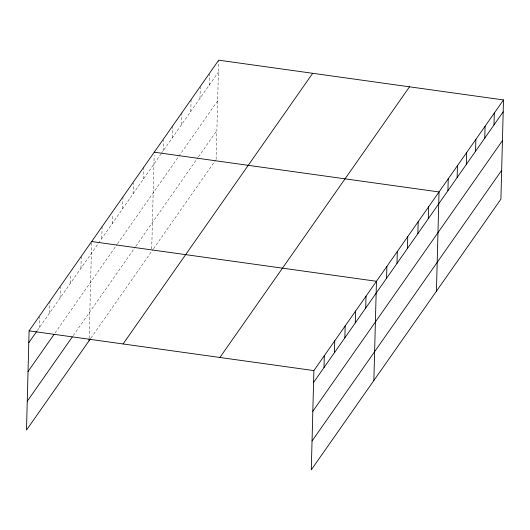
<?xml version="1.0" encoding="UTF-8"?>
<svg xmlns="http://www.w3.org/2000/svg" width="530" height="530" viewBox="0 0 530 530"><rect width="100%" height="100%" fill="white"/><g stroke="black" fill="none" stroke-linecap="round" stroke-linejoin="round"><path stroke-width="0.4" stroke-dasharray="2.65 1.99" d="M39.213 327.818L39.505 316.741M49.648 312.932L49.959 301.066M60.076 298.046L60.367 286.969M70.503 283.159L70.728 274.454M80.931 268.273L81.242 256.407M89.139 338.272L91.65 242.309M101.786 238.5L102.098 226.635M112.221 223.614L112.446 214.915M122.649 208.727L122.96 196.862M133.076 193.841L133.368 182.764M143.504 178.954L143.816 167.089M151.713 248.954L154.164 155.369M163.141 150.924L163.432 139.847M172.356 137.774L172.661 125.908M181.565 124.629L181.876 112.764M190.773 111.486L191.085 99.614M199.982 98.335L200.274 87.258M209.191 85.191L209.482 74.114M216.114 159.404L218.691 60.97M37.319 330.528L97.997 243.913M98.474 243.237L160.842 154.21M161.299 153.554L218.4 72.047M55.054 332.966L117.15 244.323M117.627 243.648L217.644 100.872M73.239 335.603L135.335 246.96M135.812 246.284L197.988 157.523M198.452 156.867L216.869 130.572M90.968 338.041L153.024 249.458M153.488 248.795L215.657 160.06"/><path stroke-width="0.79" d="M503.5 99.938L313.886 370.596L311.289 469.825L500.903 199.161L503.5 99.938L218.711 60.175L29.097 330.839L26.5 430.062L90.497 338.716M89.073 340.744L89.113 339.101M324.002 367.575L324.314 355.709M334.43 352.688L334.741 340.823M344.864 337.802L345.169 325.937M355.292 322.916L355.603 311.05M365.72 308.029L366.031 296.164M373.862 380.507L376.459 281.278L91.67 241.521M386.575 278.257L386.887 266.391M397.003 263.37L397.315 251.505M407.431 248.484L407.742 236.619M417.865 233.597L418.177 221.732M428.293 218.718L428.604 206.846M436.435 291.189L439.032 191.959L154.243 152.203M447.929 190.681L448.241 178.815M457.138 177.537L457.45 165.671M466.347 164.386L466.658 152.521M475.562 151.242L475.874 139.377M484.771 138.098L485.083 126.233M493.98 124.947L494.291 113.082M28.786 342.705L36.848 331.204M28.03 371.53L54.106 334.317M27.255 401.236L72.285 336.954M123.079 343.957L312.693 73.299M219.904 357.478L409.518 86.814M313.575 382.461L503.189 111.803M312.819 411.293L502.433 140.629M312.044 440.993L501.658 170.335M29.097 330.839L313.886 370.596"/></g></svg>
